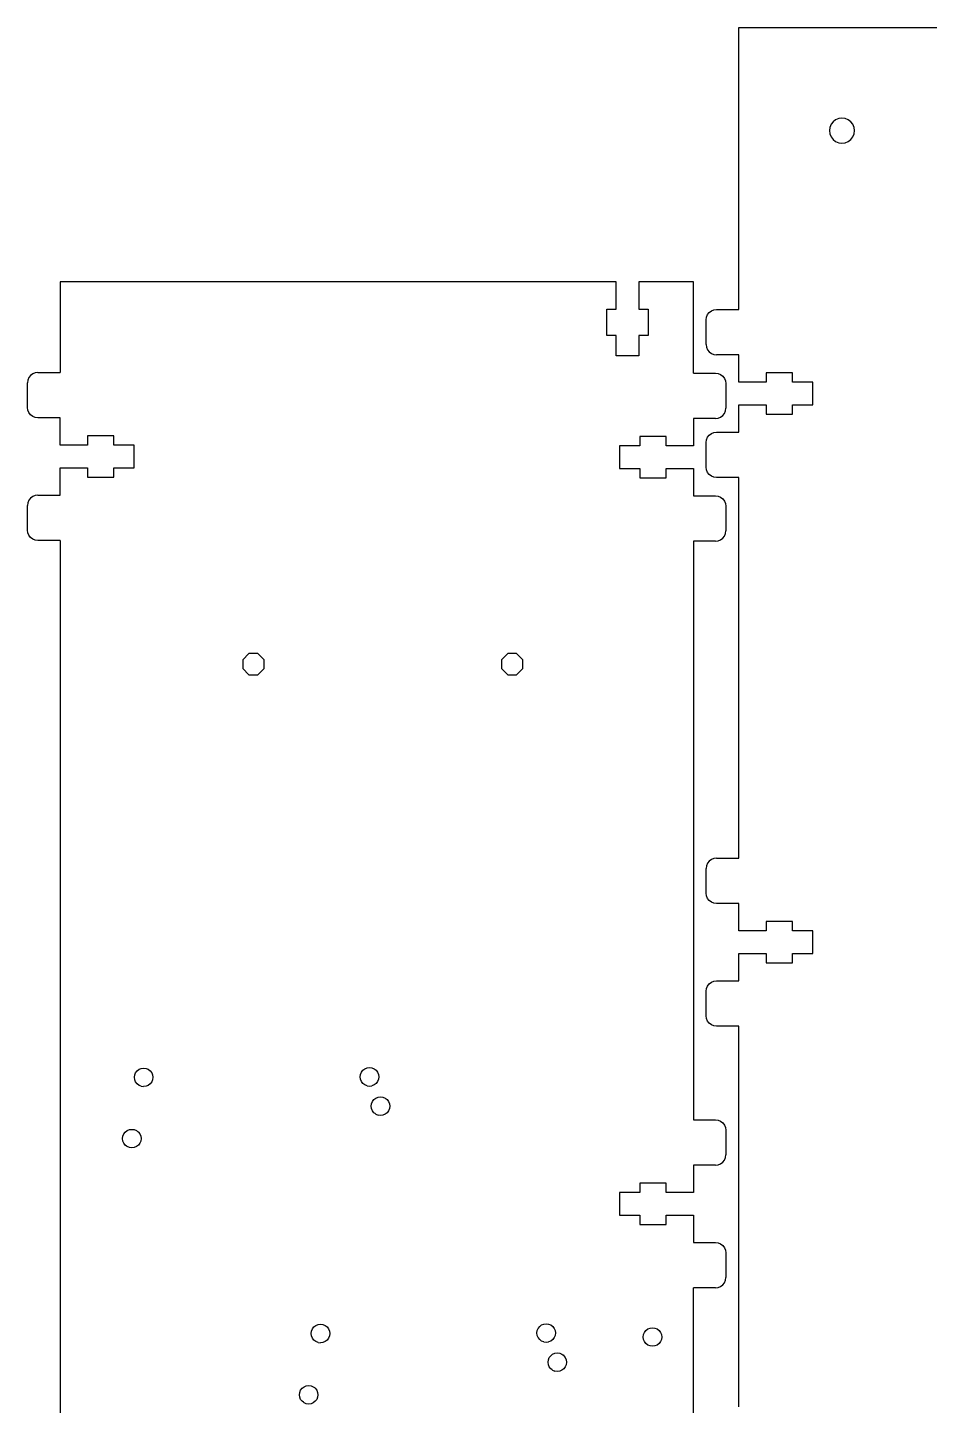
# Model space of a CAD drawing. Extents: x 5 to 605, y 13 to 442.
# Drawn here: x 5 to 180.1, y 168 to 435.3 of the extents above; entities that cross this region are included whole.
import ezdxf

# ---------------------------------------------------------------- set-up
doc = ezdxf.new("R2010")
doc.units = 0
doc.layers.add('Layer_1', color=7, linetype='CONTINUOUS')

msp = doc.modelspace()

# ---------------------------------------------------------------- linework, layer by layer
at = {"layer": 'Layer_1', "color": 7}
for points in [[(143.074221, 435.345024), (218.774236, 435.345024)], [(143.074221, 380.645052), (143.074221, 435.345024)], [(161.849252, 413.223261), (162.44014, 412.978518), (163.074265, 412.895037), (163.708362, 412.978518), (164.299251, 413.223261), (164.806658, 413.612615), (165.196012, 414.120022), (165.440783, 414.710911), (165.524265, 415.345036), (165.440783, 415.979133), (165.196012, 416.570022), (164.806658, 417.077429), (164.299251, 417.466783), (163.708362, 417.711554), (163.074265, 417.795035), (162.44014, 417.711554), (161.849252, 417.466783), (161.341844, 417.077429), (160.95249, 416.570022)], [(160.95249, 416.570022), (160.707747, 415.979133), (160.624266, 415.345036)], [(160.624266, 415.345036), (160.707747, 414.710911)], [(160.707747, 414.710911), (160.95249, 414.120022)], [(160.95249, 414.120022), (161.341844, 413.612615)], [(161.341844, 413.612615), (161.849252, 413.223261)], [(119.222514, 386.016934), (11.322558, 386.016937), (11.322558, 368.439341), (11.322558, 368.439341), (11.322558, 368.439341)], [(117.422504, 380.716936), (119.222514, 380.716936), (119.222514, 386.016934)], [(123.622503, 386.016934), (123.622503, 380.716936)], [(134.222513, 386.016934), (123.622503, 386.016934)], [(134.222513, 368.284293), (134.222513, 386.016934)], [(117.422504, 375.616938), (117.422504, 380.716936)], [(123.622503, 380.716936), (125.422516, 380.716936)], [(125.422516, 380.716936), (125.422516, 375.616938)], [(136.724221, 378.645056), (136.792377, 379.16268), (136.992191, 379.645054), (137.310029, 380.059271), (137.724219, 380.377082), (138.206593, 380.576895)], [(138.206593, 380.576895), (138.724217, 380.645052)], [(138.724217, 380.645052), (143.074221, 380.645052)], [(136.724221, 373.845049), (136.724221, 378.645056)], [(119.222514, 375.616938), (117.422504, 375.616938)], [(119.222514, 371.666941), (119.222514, 375.616938)], [(123.622503, 375.616938), (123.622503, 371.666941)], [(125.422516, 375.616938), (123.622503, 375.616938)], [(123.622503, 371.666941), (119.222514, 371.666941)], [(136.724221, 373.845049), (136.792377, 373.327425), (136.992191, 372.845051), (137.310029, 372.430833), (137.724219, 372.112994), (138.206593, 371.913209), (138.724217, 371.845053)], [(143.074221, 371.845053), (138.724217, 371.845053)], [(143.074221, 366.54506), (143.074221, 371.845053)], [(6.972526, 368.439341), (6.454874, 368.371184), (5.972528, 368.171399), (5.55831, 367.85356), (5.240472, 367.439343), (5.040686, 366.956969), (4.97253, 366.439345)], [(4.97253, 361.639337), (4.97253, 366.439345)], [(6.972526, 368.439341), (11.322558, 368.439341)], [(134.222513, 368.284293), (138.52251, 368.284293)], [(138.52251, 368.284293), (139.040162, 368.216145), (139.522536, 368.016346), (139.936722, 367.69851), (140.254564, 367.284298), (140.454374, 366.801935)], [(140.454374, 366.801935), (140.522534, 366.284297)], [(140.522534, 366.284297), (140.522534, 361.484299)], [(148.374269, 366.54506), (143.074221, 366.54506)], [(153.474251, 368.345045), (148.374269, 368.345045)], [(148.374269, 368.345045), (148.374269, 366.54506)], [(153.474251, 366.54506), (153.474251, 368.345045)], [(157.424261, 366.54506), (153.474251, 366.54506)], [(153.474251, 360.345061), (153.474251, 362.145047), (157.424261, 362.145047), (157.424261, 366.54506)], [(5.040686, 361.121714), (4.97253, 361.639337)], [(6.972526, 359.639341), (6.454874, 359.707498), (5.972528, 359.907283), (5.55831, 360.225122), (5.240472, 360.639339), (5.040686, 361.121714)], [(138.52251, 359.484297), (139.040162, 359.552448), (139.522536, 359.752247), (139.936722, 360.070086), (140.254564, 360.484298), (140.454374, 360.966661), (140.522534, 361.484299)], [(143.074221, 356.845054), (143.074221, 362.145047)], [(143.074221, 362.145047), (148.374269, 362.145047), (148.374269, 360.345061)], [(11.322558, 354.339349), (11.322558, 359.639341), (6.972526, 359.639341)], [(134.222513, 359.484297), (134.222513, 354.18431)], [(138.52251, 359.484297), (134.222513, 359.484297)], [(148.374269, 360.345061), (153.474251, 360.345061)], [(21.72256, 356.139334), (16.62255, 356.139334), (16.62255, 354.339349)], [(25.672542, 354.339349), (21.72256, 354.339349), (21.72256, 356.139334)], [(123.822514, 355.984304), (123.822514, 354.18431)], [(128.92252, 355.984304), (123.822514, 355.984304)], [(128.92252, 354.18431), (128.92252, 355.984304)], [(136.724221, 354.845058), (136.792377, 355.362682), (136.992191, 355.845056), (137.310029, 356.259274), (137.724219, 356.577113), (138.206593, 356.776898)], [(138.206593, 356.776898), (138.724217, 356.845054)], [(138.724217, 356.845054), (143.074221, 356.845054)], [(16.62255, 354.339349), (11.322558, 354.339349)], [(25.672542, 349.939335), (25.672542, 354.339349)], [(119.8725, 354.18431), (119.8725, 349.784302)], [(123.822514, 354.18431), (119.8725, 354.18431)], [(134.222513, 354.18431), (128.92252, 354.18431)], [(136.724221, 350.045051), (136.724221, 354.845058)], [(11.322558, 349.939335), (16.62255, 349.939335)], [(11.322558, 344.639343), (11.322558, 349.939335)], [(16.62255, 349.939335), (16.62255, 348.13935), (21.72256, 348.13935)], [(21.72256, 348.13935), (21.72256, 349.939335), (25.672542, 349.939335)], [(119.8725, 349.784302), (123.822514, 349.784302)], [(123.822514, 349.784302), (123.822514, 347.984303), (128.92252, 347.984303)], [(128.92252, 349.784302), (134.222513, 349.784302)], [(128.92252, 347.984303), (128.92252, 349.784302)], [(134.222513, 349.784302), (134.222513, 344.484307)], [(136.792377, 349.527427), (136.724221, 350.045051)], [(138.724217, 348.045055), (138.206593, 348.113212), (137.724219, 348.312997), (137.310029, 348.630835), (136.992191, 349.045053), (136.792377, 349.527427)], [(143.074221, 348.045055), (138.724217, 348.045055)], [(143.074221, 274.1951), (143.074221, 348.045055)], [(6.972526, 344.639343), (6.454874, 344.571187), (5.972528, 344.371401), (5.55831, 344.053563), (5.240472, 343.639345), (5.040686, 343.156999), (4.97253, 342.639347)], [(4.97253, 337.839348), (4.97253, 342.639347)], [(6.972526, 344.639343), (11.322558, 344.639343)], [(134.222513, 344.484307), (138.52251, 344.484307)], [(138.52251, 344.484307), (139.040162, 344.416156), (139.522536, 344.216354), (139.936722, 343.898518), (140.254564, 343.484306), (140.454374, 343.001943)], [(140.454374, 343.001943), (140.522534, 342.484306)], [(140.522534, 342.484306), (140.522534, 337.684324)], [(5.040686, 337.321725), (4.97253, 337.839348)], [(6.972526, 335.839352), (6.454874, 335.907509), (5.972528, 336.107322), (5.55831, 336.425133), (5.240472, 336.83935), (5.040686, 337.321725)], [(138.52251, 335.684299), (139.040162, 335.752456), (139.522536, 335.952269), (139.936722, 336.270108), (140.254564, 336.684326), (140.454374, 337.166672), (140.522534, 337.684324)], [(11.322558, 335.839352), (6.972526, 335.839352)], [(11.322558, 335.839352), (11.322558, 67.667027), (11.322558, 67.667027)], [(138.52251, 335.684299), (134.222513, 335.684299)], [(134.222513, 335.684299), (134.222513, 223.416977)], [(50.878006, 310.983957), (50.878006, 312.696679), (49.666596, 313.90744), (47.953845, 313.90744), (46.74314, 312.696001), (46.74314, 310.983251), (47.954579, 309.772518), (49.667301, 309.772518), (50.878063, 310.983957)], [(101.113567, 310.983957), (101.114132, 312.696679), (99.902718, 313.90744), (98.18996, 313.90744), (96.979243, 312.696001), (96.978679, 310.983251), (98.190137, 309.772518), (99.902851, 309.772518), (101.113613, 310.983957)], [(138.724217, 274.1951), (138.206593, 274.126943), (137.724219, 273.92713), (137.310029, 273.609291), (136.992191, 273.195102), (136.792377, 272.712728), (136.724221, 272.195076)], [(138.724217, 274.1951), (143.074221, 274.1951)], [(136.724221, 267.395096), (136.724221, 272.195076)], [(136.792377, 266.877444), (136.724221, 267.395096)], [(138.724217, 265.3951), (138.206593, 265.463229), (137.724219, 265.663042), (137.310029, 265.980881), (136.992191, 266.395098), (136.792377, 266.877444)], [(143.074221, 265.3951), (138.724217, 265.3951)], [(143.074221, 260.095108), (143.074221, 265.3951)], [(148.374269, 260.095108), (143.074221, 260.095108)], [(148.374269, 261.895093), (148.374269, 260.095108)], [(153.474251, 261.895093), (148.374269, 261.895093)], [(153.474251, 260.095108), (153.474251, 261.895093)], [(157.424261, 260.095108), (153.474251, 260.095108)], [(157.424261, 255.695094), (157.424261, 260.095108)], [(143.074221, 255.695094), (148.374269, 255.695094)], [(143.074221, 250.395102), (143.074221, 255.695094)], [(148.374269, 255.695094), (148.374269, 253.895081)], [(153.474251, 255.695094), (157.424261, 255.695094)], [(153.474251, 253.895081), (153.474251, 255.695094)], [(148.374269, 253.895081), (153.474251, 253.895081)], [(136.724221, 248.395106), (136.792377, 248.91273), (136.992191, 249.395104), (137.310029, 249.809322), (137.724219, 250.12716), (138.206593, 250.326946)], [(138.206593, 250.326946), (138.724217, 250.395102)], [(138.724217, 250.395102), (143.074221, 250.395102)], [(136.724221, 243.595099), (136.724221, 248.395106)], [(136.792377, 243.077475), (136.724221, 243.595099)], [(138.724217, 241.595103), (138.206593, 241.66326), (137.724219, 241.863045), (137.310029, 242.180883), (136.992191, 242.595101), (136.792377, 243.077475)], [(143.074221, 241.595103), (138.724217, 241.595103)], [(143.074221, 167.745111), (143.074221, 241.595103)], [(25.773521, 232.14357), (25.953381, 232.577656)], [(25.953381, 232.577656), (26.239498, 232.950415)], [(26.239498, 232.950415), (26.612342, 233.236419)], [(26.612342, 233.236419), (27.046484, 233.416167)], [(27.046484, 233.416167), (27.512377, 233.477437)], [(27.512377, 233.477437), (27.978241, 233.416054)], [(27.978241, 233.416054), (28.412327, 233.236165)], [(28.412327, 233.236165), (28.785086, 232.950048)], [(28.785086, 232.950048), (29.07109, 232.577233)], [(29.07109, 232.577233), (29.250838, 232.143062)], [(69.607712, 232.235772), (69.787572, 232.669886)], [(69.787572, 232.669886), (70.073689, 233.042645)], [(70.073689, 233.042645), (70.446533, 233.328621)], [(70.446533, 233.328621), (70.880676, 233.508397)], [(70.880676, 233.508397), (71.346568, 233.569667)], [(71.346568, 233.569667), (71.812432, 233.508256)], [(71.812432, 233.508256), (72.246518, 233.328367)], [(72.246518, 233.328367), (72.619277, 233.042279)], [(72.619277, 233.042279), (72.905281, 232.669435)], [(72.905281, 232.669435), (73.085029, 232.235292)], [(25.71211, 231.677706), (25.773521, 232.14357)], [(25.77338, 231.211813), (25.71211, 231.677706)], [(25.953127, 230.777671), (25.77338, 231.211813)], [(26.239131, 230.404827), (25.953127, 230.777671)], [(26.61189, 230.118739), (26.239131, 230.404827)], [(27.045976, 229.93885), (26.61189, 230.118739)], [(27.045976, 229.93885), (27.511841, 229.877439)], [(27.977733, 229.938709), (27.511841, 229.877439)], [(28.411876, 230.118456), (27.977733, 229.938709)], [(28.784719, 230.40446), (28.411876, 230.118456)], [(29.070836, 230.777219), (28.784719, 230.40446)], [(29.250696, 231.211334), (29.070836, 230.777219)], [(29.312108, 231.677198), (29.250696, 231.211334)], [(29.250838, 232.143062), (29.312108, 231.677198)], [(69.546301, 231.769908), (69.607712, 232.235772)], [(69.607571, 231.304044), (69.546301, 231.769908)], [(69.787318, 230.869873), (69.607571, 231.304044)], [(70.073322, 230.497057), (69.787318, 230.869873)], [(70.446082, 230.210941), (70.073322, 230.497057)], [(70.880168, 230.031052), (70.446082, 230.210941)], [(70.880168, 230.031052), (71.346032, 229.969669)], [(71.346032, 229.969669), (71.811924, 230.030939)], [(72.246067, 230.210687), (71.811924, 230.030939)], [(72.61891, 230.496691), (72.246067, 230.210687)], [(72.905027, 230.86945), (72.61891, 230.496691)], [(73.084916, 231.303536), (72.905027, 230.86945)], [(73.146299, 231.7694), (73.084916, 231.303536)], [(73.085029, 232.235292), (73.146299, 231.7694)], [(71.928821, 226.987511), (72.214938, 227.36027)], [(72.214938, 227.36027), (72.587753, 227.646246)], [(72.587753, 227.646246), (73.021924, 227.826022)], [(73.021924, 227.826022), (73.487788, 227.887292)], [(73.487788, 227.887292), (73.953652, 227.825881)], [(73.953652, 227.825881), (74.387766, 227.645992)], [(74.387766, 227.645992), (74.536102, 227.532144)], [(74.536102, 227.532144), (74.609734, 227.501635)], [(74.609734, 227.501635), (74.760526, 227.359903)], [(74.760526, 227.359903), (75.046501, 226.98706)], [(71.687549, 226.087533), (71.748932, 226.553397)], [(71.748819, 225.621669), (71.687549, 226.087533)], [(71.928567, 225.187498), (71.748819, 225.621669)], [(71.748932, 226.553397), (71.928821, 226.987511)], [(72.214571, 224.814682), (71.928567, 225.187498)], [(72.436538, 224.670297), (72.214571, 224.814682)], [(72.58733, 224.528565), (72.436538, 224.670297)], [(74.760159, 224.814315), (74.387315, 224.528311)], [(75.046247, 225.187046), (74.760159, 224.814315)], [(75.226136, 225.621161), (75.046247, 225.187046)], [(75.046501, 226.98706), (75.226277, 226.552917)], [(75.287547, 226.087025), (75.226136, 225.621161)], [(75.226277, 226.552917), (75.287547, 226.087025)], [(72.58733, 224.528565), (73.021416, 224.348677)], [(73.48728, 224.287294), (73.021416, 224.348677)], [(73.953172, 224.348536), (73.48728, 224.287294)], [(74.387315, 224.528311), (73.953172, 224.348536)], [(134.222513, 223.416977), (138.52251, 223.416977)], [(138.52251, 223.416977), (139.040162, 223.34882), (139.522536, 223.149035), (139.936722, 222.831196), (140.254564, 222.416979), (140.454374, 221.934633)], [(140.454374, 221.934633), (140.522534, 221.416981)], [(23.42436, 219.786865), (23.485771, 220.252729)], [(23.48563, 219.320973), (23.42436, 219.786865)], [(23.665406, 218.88683), (23.48563, 219.320973)], [(23.485771, 220.252729), (23.66566, 220.686844)], [(23.66566, 220.686844), (23.951748, 221.059575)], [(23.951748, 221.059575), (24.324592, 221.345579), (24.758735, 221.525354)], [(24.758735, 221.525354), (25.224627, 221.586596)], [(25.224627, 221.586596), (25.690491, 221.525213)], [(25.690491, 221.525213), (26.124606, 221.345325), (26.339433, 221.180422)], [(26.339433, 221.180422), (26.387354, 221.160667)], [(26.387354, 221.160582), (26.497336, 221.059208)], [(26.497336, 221.059208), (26.78334, 220.686392)], [(26.962975, 219.320493), (26.783086, 218.886379)], [(26.78334, 220.686392), (26.963116, 220.252221)], [(27.024358, 219.786357), (26.962975, 219.320493)], [(26.963116, 220.252221), (27.024358, 219.786357)], [(140.522534, 221.416981), (140.522534, 216.617002)], [(23.95141, 218.514015), (23.665406, 218.88683)], [(24.214159, 218.329244), (23.95141, 218.514015)], [(24.324141, 218.227898), (24.214159, 218.329244)], [(24.758255, 218.048009), (24.324141, 218.227898)], [(25.224119, 217.986598), (24.758255, 218.048009)], [(25.689983, 218.047868), (25.224119, 217.986598)], [(26.124154, 218.227644), (25.689983, 218.047868)], [(26.49697, 218.513648), (26.124154, 218.227644)], [(26.783086, 218.886379), (26.49697, 218.513648)], [(138.52251, 214.616977), (139.040162, 214.685134), (139.522536, 214.884947), (139.936722, 215.202758), (140.254564, 215.616975), (140.454374, 216.09935), (140.522534, 216.617002)], [(134.222513, 214.616977), (134.222513, 209.316985)], [(138.52251, 214.616977), (134.222513, 214.616977)], [(119.8725, 209.316985), (119.8725, 204.917)], [(123.822514, 209.316985), (119.8725, 209.316985)], [(128.92252, 211.116999), (123.822514, 211.116999)], [(123.822514, 211.116999), (123.822514, 209.316985)], [(128.92252, 209.316985), (128.92252, 211.116999)], [(134.222513, 209.316985), (128.92252, 209.316985)], [(119.8725, 204.917), (123.822514, 204.917)], [(123.822514, 204.917), (123.822514, 203.116986)], [(128.92252, 204.917), (134.222513, 204.917)], [(128.92252, 203.116986), (128.92252, 204.917)], [(134.222513, 204.917), (134.222513, 199.616979)], [(123.822514, 203.116986), (128.92252, 203.116986)], [(134.222513, 199.616979), (138.52251, 199.616979)], [(138.52251, 199.616979), (139.040162, 199.548851), (139.522536, 199.349037), (139.936722, 199.031199), (140.254564, 198.616981), (140.454374, 198.134635)], [(140.454374, 198.134635), (140.522534, 197.616983)], [(140.522534, 197.616983), (140.522534, 192.817004)], [(139.522536, 191.08495), (139.936722, 191.402789), (140.254564, 191.817006), (140.454374, 192.299352), (140.522534, 192.817004)], [(138.52251, 190.817008), (134.222513, 190.817008)], [(134.222513, 74.317029), (134.222513, 190.817008)], [(138.52251, 190.817008), (139.040162, 190.885137), (139.522536, 191.08495)], [(60.036874, 181.985155), (60.098285, 182.451019)], [(60.098144, 181.519262), (60.036874, 181.985155)], [(60.098285, 182.451019), (60.278145, 182.885105)], [(60.278145, 182.885105), (60.564262, 183.257864)], [(60.564262, 183.257864), (60.937106, 183.543868)], [(60.937106, 183.543868), (61.371249, 183.723615)], [(61.371249, 183.723615), (61.837141, 183.784886)], [(61.837141, 183.784886), (62.303005, 183.723502)], [(62.303005, 183.723502), (62.737091, 183.543614)], [(62.737091, 183.543614), (63.10985, 183.257497)], [(63.10985, 183.257497), (63.395854, 182.884682)], [(63.395854, 182.884682), (63.575602, 182.450511)], [(63.636872, 181.984647), (63.575461, 181.518782)], [(63.575602, 182.450511), (63.636872, 181.984647)], [(103.871065, 182.077357), (103.932476, 182.543221)], [(103.932335, 181.611492), (103.871065, 182.077357)], [(103.932476, 182.543221), (104.112337, 182.977335)], [(104.112337, 182.977335), (104.398453, 183.350094)], [(104.398453, 183.350094), (104.771297, 183.63607)], [(104.771297, 183.63607), (105.20544, 183.815846)], [(105.20544, 183.815846), (105.671332, 183.877116)], [(105.671332, 183.877116), (106.137196, 183.815704)], [(106.137196, 183.815704), (106.571282, 183.635816)], [(106.571282, 183.635816), (106.944041, 183.349727)], [(106.944041, 183.349727), (107.230045, 182.976884)], [(107.230045, 182.976884), (107.409793, 182.542741)], [(107.471063, 182.076849), (107.40968, 181.610984)], [(107.409793, 182.542741), (107.471063, 182.076849)], [(124.551042, 181.761852), (124.730899, 182.195938)], [(124.730899, 182.195938), (125.017016, 182.568697)], [(125.017016, 182.568697), (125.38986, 182.854701)], [(125.38986, 182.854701), (125.824003, 183.034448)], [(125.824003, 183.034448), (126.289898, 183.095719)], [(126.289898, 183.095719), (126.755762, 183.034307)], [(126.755762, 183.034307), (127.189873, 182.854447)], [(127.189873, 182.854447), (127.562604, 182.56833)], [(127.562604, 182.56833), (127.848608, 182.195486)], [(127.848608, 182.195486), (128.028387, 181.761344)], [(60.277891, 181.08512), (60.098144, 181.519262)], [(60.563895, 180.712276), (60.277891, 181.08512)], [(60.936655, 180.426187), (60.563895, 180.712276)], [(61.370741, 180.246299), (60.936655, 180.426187)], [(61.370741, 180.246299), (61.836605, 180.184887)], [(62.302497, 180.246158), (61.836605, 180.184887)], [(62.73664, 180.425905), (62.302497, 180.246158)], [(63.109483, 180.711909), (62.73664, 180.425905)], [(63.3956, 181.084668), (63.109483, 180.711909)], [(63.575461, 181.518782), (63.3956, 181.084668)], [(104.112083, 181.177322), (103.932335, 181.611492)], [(104.398087, 180.804506), (104.112083, 181.177322)], [(104.770846, 180.518389), (104.398087, 180.804506)], [(105.204932, 180.338501), (104.770846, 180.518389)], [(105.204932, 180.338501), (105.670796, 180.277118)], [(105.670796, 180.277118), (106.136688, 180.338388)], [(106.570831, 180.518135), (106.136688, 180.338388)], [(106.943675, 180.804139), (106.570831, 180.518135)], [(107.229791, 181.176898), (106.943675, 180.804139)], [(107.40968, 181.610984), (107.229791, 181.176898)], [(124.489631, 181.295987), (124.551042, 181.761852)], [(124.550901, 180.830095), (124.489631, 181.295987)], [(124.730645, 180.395953), (124.550901, 180.830095)], [(125.016649, 180.023109), (124.730645, 180.395953)], [(125.389409, 179.736992), (125.016649, 180.023109)], [(125.823526, 179.557132), (125.389409, 179.736992)], [(126.28939, 179.49572), (125.823526, 179.557132)], [(126.755254, 179.556991), (126.28939, 179.49572)], [(127.189425, 179.736738), (126.755254, 179.556991)], [(127.562237, 180.022742), (127.189425, 179.736738)], [(127.848354, 180.395501), (127.562237, 180.022742)], [(128.028246, 180.829587), (127.848354, 180.395501)], [(128.089626, 181.295451), (128.028246, 180.829587)], [(128.028387, 181.761344), (128.089626, 181.295451)], [(106.012313, 176.394982), (106.073696, 176.860846)], [(106.073696, 176.860846), (106.253585, 177.29496)], [(106.253585, 177.29496), (106.539702, 177.667719)], [(106.539702, 177.667719), (106.912517, 177.953695)], [(106.912517, 177.953695), (107.346688, 178.13347)], [(107.346688, 178.13347), (107.812552, 178.194741)], [(107.812552, 178.194741), (108.278416, 178.133329)], [(108.278416, 178.133329), (108.712531, 177.953441)], [(108.712531, 177.953441), (108.860867, 177.839592)], [(108.860867, 177.839592), (108.934498, 177.809084)], [(108.934498, 177.809084), (109.08529, 177.667352)], [(109.08529, 177.667352), (109.371265, 177.294508)], [(109.371265, 177.294508), (109.551041, 176.860366)], [(109.551041, 176.860366), (109.612311, 176.394474)], [(106.073583, 175.929117), (106.012313, 176.394982)], [(106.253331, 175.494947), (106.073583, 175.929117)], [(106.539335, 175.122131), (106.253331, 175.494947)], [(106.761303, 174.977746), (106.539335, 175.122131)], [(106.912094, 174.836014), (106.761303, 174.977746)], [(106.912094, 174.836014), (107.34618, 174.656126)], [(107.812044, 174.594742), (107.34618, 174.656126)], [(108.277937, 174.655985), (107.812044, 174.594742)], [(108.712079, 174.83576), (108.277937, 174.655985)], [(109.084923, 175.121764), (108.712079, 174.83576)], [(109.371011, 175.494495), (109.084923, 175.121764)], [(109.5509, 175.928609), (109.371011, 175.494495)], [(109.612311, 176.394474), (109.5509, 175.928609)], [(57.990424, 170.994292), (58.276513, 171.367023)], [(58.276513, 171.367023), (58.649356, 171.653027), (59.083499, 171.832803)], [(59.083499, 171.832803), (59.549391, 171.894045)], [(59.549391, 171.894045), (60.015255, 171.832662)], [(60.015255, 171.832662), (60.44937, 171.652773), (60.664197, 171.487871)], [(60.664197, 171.487871), (60.712119, 171.468115)], [(60.712119, 171.468031), (60.822101, 171.366656)], [(60.822101, 171.366656), (61.108105, 170.993841)], [(57.749124, 170.094314), (57.810535, 170.560178)], [(57.810394, 169.628422), (57.749124, 170.094314)], [(57.99017, 169.194279), (57.810394, 169.628422)], [(57.810535, 170.560178), (57.990424, 170.994292)], [(58.276174, 168.821464), (57.99017, 169.194279)], [(58.538923, 168.636693), (58.276174, 168.821464)], [(58.648905, 168.535347), (58.538923, 168.636693)], [(59.083019, 168.355458), (58.648905, 168.535347)], [(60.448918, 168.535093), (60.014747, 168.355317)], [(60.821734, 168.821097), (60.448918, 168.535093)], [(61.107851, 169.193828), (60.821734, 168.821097)], [(61.287739, 169.627942), (61.107851, 169.193828)], [(61.108105, 170.993841), (61.28788, 170.55967)], [(61.349122, 170.093806), (61.287739, 169.627942)], [(61.28788, 170.55967), (61.349122, 170.093806)], [(59.548883, 168.294047), (59.083019, 168.355458)], [(60.014747, 168.355317), (59.548883, 168.294047)]]:
    msp.add_lwpolyline(points, dxfattribs=at)

doc.saveas('drawing.dxf')
